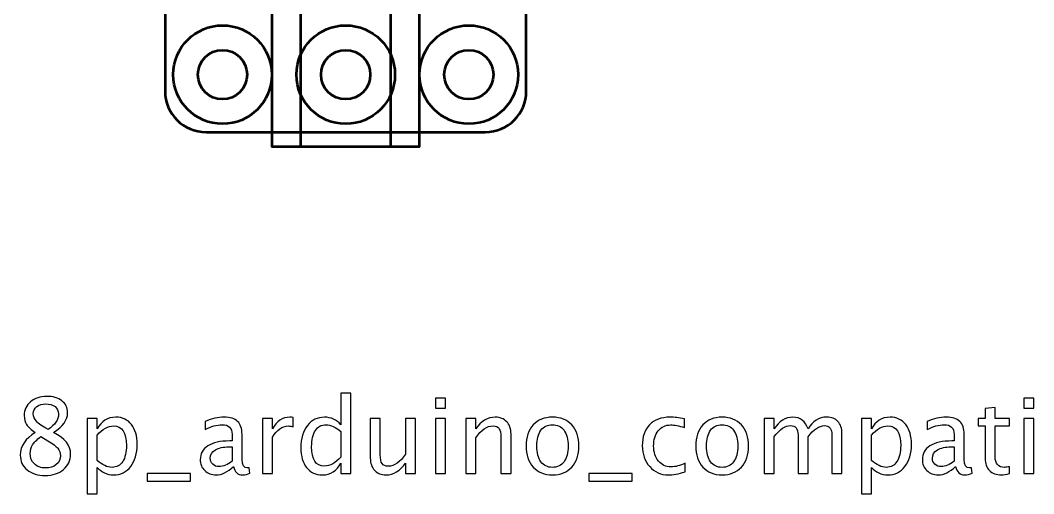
# Model space of a CAD drawing. Header units: centimetres. Extents: x -55 to 43, y -73 to 74.
# Drawn here: x -3.96 to 8.38, y 2.39 to 8.16 of the extents above; entities that cross this region are included whole.
import ezdxf

# ---------------------------------------------------------------- set-up
doc = ezdxf.new("R2010")
doc.units = ezdxf.units.CM
doc.header["$MEASUREMENT"] = 0
doc.layers.add('Layer 1', color=7, linetype='Continuous')

msp = doc.modelspace()

# ---------------------------------------------------------------- linework, layer by layer
at = {"layer": 'Layer 1', "color": 4, "lineweight": 53}
for centre in [(-1.49999, 7.49999), (0.00001, 7.49999), (1.50001, 7.49999)]:
    msp.add_ellipse(centre, major_axis=(0, 0.60001), ratio=1, dxfattribs=at)
at = {"layer": 'Layer 1', "lineweight": 53}
for centre in [(-1.49999, 7.49999), (0.00001, 7.49999), (1.50001, 7.49999)]:
    msp.add_ellipse(centre, major_axis=(0, 0.30001), ratio=1, dxfattribs=at)
msp.add_open_spline([(-2.2, 7.3), (-2.2, 7.3), (-2.2, 13.7), (-2.2, 13.7), (-2.2, 13.7), (-2.2, 13.97614), (-1.97614, 14.2), (-1.7, 14.2), (-1.7, 14.2), (-1.7, 14.2), (1.7, 14.2), (1.7, 14.2), (1.7, 14.2), (1.97614, 14.2), (2.2, 13.97614), (2.2, 13.7), (2.2, 13.7), (2.2, 13.7), (2.2, 7.3), (2.2, 7.3), (2.2, 7.3), (2.2, 7.02386), (1.97614, 6.8), (1.7, 6.8), (1.7, 6.8), (1.7, 6.8), (-1.7, 6.8), (-1.7, 6.8), (-1.7, 6.8), (-1.97614, 6.8), (-2.2, 7.02386), (-2.2, 7.3)], degree=3, knots=[0, 0, 0, 0, 0.11111111, 0.11111111, 0.11111111, 0.11111111, 0.22222222, 0.22222222, 0.22222222, 0.22222222, 0.33333333, 0.33333333, 0.33333333, 0.33333333, 0.44444444, 0.44444444, 0.44444444, 0.44444444, 0.55555556, 0.55555556, 0.55555556, 0.55555556, 0.66666667, 0.66666667, 0.66666667, 0.66666667, 0.77777778, 0.77777778, 0.77777778, 0.77777778, 1, 1, 1, 1], dxfattribs=at)
at = {"layer": 'Layer 1', "color": 4, "lineweight": 53}
for points in [[(-0.55, 9.125), (-0.55, 9.125), (0.55, 9.125), (0.55, 9.125), (0.55, 9.125), (0.55, 9.125), (0.55, 6.625), (0.55, 6.625), (0.55, 6.625), (0.55, 6.625), (-0.55, 6.625), (-0.55, 6.625), (-0.55, 6.625), (-0.55, 6.625), (-0.55, 9.125), (-0.55, 9.125)], [(-0.9, 8.325), (-0.9, 8.325), (0.9, 8.325), (0.9, 8.325), (0.9, 8.325), (0.9, 8.325), (0.9, 6.625), (0.9, 6.625), (0.9, 6.625), (0.9, 6.625), (-0.9, 6.625), (-0.9, 6.625), (-0.9, 6.625), (-0.9, 6.625), (-0.9, 8.325), (-0.9, 8.325)]]:
    msp.add_open_spline(points, degree=3, knots=[0, 0, 0, 0, 0.2, 0.2, 0.2, 0.2, 0.4, 0.4, 0.4, 0.4, 0.6, 0.6, 0.6, 0.6, 1, 1, 1, 1], dxfattribs=at)
at = {"layer": 'Layer 1'}
for points, knots in [([(-3.78026, 3.13972), (-3.83064, 3.17485), (-3.86577, 3.20745), (-3.88546, 3.23772), (-3.88546, 3.23772), (-3.90514, 3.26777), (-3.91488, 3.30418), (-3.91488, 3.34673), (-3.91488, 3.34673), (-3.91488, 3.41615), (-3.88948, 3.47267), (-3.83889, 3.51606), (-3.83889, 3.51606), (-3.78809, 3.55945), (-3.72184, 3.58104), (-3.64014, 3.58104), (-3.64014, 3.58104), (-3.56478, 3.58104), (-3.50361, 3.56263), (-3.45683, 3.5258), (-3.45683, 3.5258), (-3.41005, 3.48918), (-3.38656, 3.44134), (-3.38656, 3.38271), (-3.38656, 3.38271), (-3.38656, 3.29381), (-3.4435, 3.21274), (-3.55716, 3.13972), (-3.55716, 3.13972), (-3.41894, 3.07198), (-3.34973, 2.98456), (-3.34973, 2.87746), (-3.34973, 2.87746), (-3.34973, 2.80105), (-3.37873, 2.73861), (-3.43651, 2.68992), (-3.43651, 2.68992), (-3.4943, 2.64145), (-3.56859, 2.61711), (-3.65961, 2.61711), (-3.65961, 2.61711), (-3.75041, 2.61711), (-3.82365, 2.63997), (-3.87953, 2.68569), (-3.87953, 2.68569), (-3.9352, 2.7312), (-3.96314, 2.79131), (-3.96314, 2.86561), (-3.96314, 2.86561), (-3.96314, 2.97567), (-3.90218, 3.0669), (-3.78026, 3.13972)], [0, 0, 0, 0, 0.07142857, 0.07142857, 0.07142857, 0.07142857, 0.14285714, 0.14285714, 0.14285714, 0.14285714, 0.21428571, 0.21428571, 0.21428571, 0.21428571, 0.28571429, 0.28571429, 0.28571429, 0.28571429, 0.35714286, 0.35714286, 0.35714286, 0.35714286, 0.42857143, 0.42857143, 0.42857143, 0.42857143, 0.5, 0.5, 0.5, 0.5, 0.57142857, 0.57142857, 0.57142857, 0.57142857, 0.64285714, 0.64285714, 0.64285714, 0.64285714, 0.71428571, 0.71428571, 0.71428571, 0.71428571, 0.78571429, 0.78571429, 0.78571429, 0.78571429, 0.85714286, 0.85714286, 0.85714286, 0.85714286, 1, 1, 1, 1]), ([(-0.05917, 2.63997), (-0.05917, 2.63997), (-0.05917, 2.76634), (-0.05917, 2.76634), (-0.05917, 2.76634), (-0.10891, 2.67193), (-0.18384, 2.62473), (-0.28396, 2.62473), (-0.28396, 2.62473), (-0.36524, 2.62473), (-0.42916, 2.65415), (-0.47573, 2.71321), (-0.47573, 2.71321), (-0.5223, 2.77226), (-0.54558, 2.85291), (-0.54558, 2.95514), (-0.54558, 2.95514), (-0.54558, 3.0669), (-0.51912, 3.15686), (-0.46642, 3.22502), (-0.46642, 3.22502), (-0.4135, 3.29296), (-0.34407, 3.32704), (-0.25792, 3.32704), (-0.25792, 3.32704), (-0.17813, 3.32704), (-0.11166, 3.29656), (-0.05917, 3.23539), (-0.05917, 3.23539), (-0.05917, 3.23539), (-0.05917, 3.61914), (-0.05917, 3.61914), (-0.05917, 3.61914), (-0.05917, 3.61914), (0.06275, 3.61914), (0.06275, 3.61914), (0.06275, 3.61914), (0.06275, 3.61914), (0.06275, 2.63997), (0.06275, 2.63997), (0.06275, 2.63997), (0.06275, 2.63997), (-0.05917, 2.63997), (-0.05917, 2.63997)], [0, 0, 0, 0, 0.08333333, 0.08333333, 0.08333333, 0.08333333, 0.16666667, 0.16666667, 0.16666667, 0.16666667, 0.25, 0.25, 0.25, 0.25, 0.33333333, 0.33333333, 0.33333333, 0.33333333, 0.41666667, 0.41666667, 0.41666667, 0.41666667, 0.5, 0.5, 0.5, 0.5, 0.58333333, 0.58333333, 0.58333333, 0.58333333, 0.66666667, 0.66666667, 0.66666667, 0.66666667, 0.75, 0.75, 0.75, 0.75, 0.83333333, 0.83333333, 0.83333333, 0.83333333, 1, 1, 1, 1]), ([(-3.62532, 3.17803), (-3.53981, 3.23454), (-3.49705, 3.2972), (-3.49705, 3.36641), (-3.49705, 3.36641), (-3.49705, 3.40345), (-3.51144, 3.43309), (-3.54002, 3.45573), (-3.54002, 3.45573), (-3.5688, 3.47838), (-3.60627, 3.4896), (-3.65262, 3.4896), (-3.65262, 3.4896), (-3.6975, 3.4896), (-3.73412, 3.47859), (-3.76227, 3.45637), (-3.76227, 3.45637), (-3.79042, 3.43414), (-3.80439, 3.40557), (-3.80439, 3.37022), (-3.80439, 3.37022), (-3.80439, 3.33593), (-3.79169, 3.30503), (-3.76629, 3.27751), (-3.76629, 3.27751), (-3.74089, 3.25021), (-3.6939, 3.21697), (-3.62532, 3.17803)], [0, 0, 0, 0, 0.125, 0.125, 0.125, 0.125, 0.25, 0.25, 0.25, 0.25, 0.375, 0.375, 0.375, 0.375, 0.5, 0.5, 0.5, 0.5, 0.625, 0.625, 0.625, 0.625, 0.75, 0.75, 0.75, 0.75, 1, 1, 1, 1]), ([(1.09526, 3.43626), (1.09526, 3.43626), (1.09526, 3.55818), (1.09526, 3.55818), (1.09526, 3.55818), (1.09526, 3.55818), (1.21718, 3.55818), (1.21718, 3.55818), (1.21718, 3.55818), (1.21718, 3.55818), (1.21718, 3.43626), (1.21718, 3.43626), (1.21718, 3.43626), (1.21718, 3.43626), (1.09526, 3.43626), (1.09526, 3.43626)], [0, 0, 0, 0, 0.2, 0.2, 0.2, 0.2, 0.4, 0.4, 0.4, 0.4, 0.6, 0.6, 0.6, 0.6, 1, 1, 1, 1]), ([(8.25763, 3.43626), (8.25763, 3.43626), (8.25763, 3.55818), (8.25763, 3.55818), (8.25763, 3.55818), (8.25763, 3.55818), (8.37955, 3.55818), (8.37955, 3.55818), (8.37955, 3.55818), (8.37955, 3.55818), (8.37955, 3.43626), (8.37955, 3.43626), (8.37955, 3.43626), (8.37955, 3.43626), (8.25763, 3.43626), (8.25763, 3.43626)], [0, 0, 0, 0, 0.2, 0.2, 0.2, 0.2, 0.4, 0.4, 0.4, 0.4, 0.6, 0.6, 0.6, 0.6, 1, 1, 1, 1]), ([(8.08364, 2.64018), (8.04596, 2.62981), (8.01316, 2.62473), (7.98543, 2.62473), (7.98543, 2.62473), (7.9232, 2.62473), (7.87473, 2.64251), (7.84001, 2.67807), (7.84001, 2.67807), (7.80509, 2.71363), (7.78773, 2.76295), (7.78773, 2.82624), (7.78773, 2.82624), (7.78773, 2.82624), (7.78773, 3.22163), (7.78773, 3.22163), (7.78773, 3.22163), (7.78773, 3.22163), (7.70349, 3.22163), (7.70349, 3.22163), (7.70349, 3.22163), (7.70349, 3.22163), (7.70349, 3.31307), (7.70349, 3.31307), (7.70349, 3.31307), (7.70349, 3.31307), (7.78773, 3.31307), (7.78773, 3.31307), (7.78773, 3.31307), (7.78773, 3.31307), (7.78773, 3.43478), (7.78773, 3.43478), (7.78773, 3.43478), (7.78773, 3.43478), (7.90965, 3.44642), (7.90965, 3.44642), (7.90965, 3.44642), (7.90965, 3.44642), (7.90965, 3.31307), (7.90965, 3.31307), (7.90965, 3.31307), (7.90965, 3.31307), (8.08618, 3.31307), (8.08618, 3.31307), (8.08618, 3.31307), (8.08618, 3.31307), (8.08618, 3.22163), (8.08618, 3.22163), (8.08618, 3.22163), (8.08618, 3.22163), (7.90965, 3.22163), (7.90965, 3.22163), (7.90965, 3.22163), (7.90965, 3.22163), (7.90965, 2.84825), (7.90965, 2.84825), (7.90965, 2.84825), (7.90965, 2.7602), (7.94796, 2.71617), (8.02437, 2.71617), (8.02437, 2.71617), (8.04067, 2.71617), (8.06036, 2.71892), (8.08364, 2.72421), (8.08364, 2.72421), (8.08364, 2.72421), (8.08364, 2.64018), (8.08364, 2.64018)], [0, 0, 0, 0, 0.05555556, 0.05555556, 0.05555556, 0.05555556, 0.11111111, 0.11111111, 0.11111111, 0.11111111, 0.16666667, 0.16666667, 0.16666667, 0.16666667, 0.22222222, 0.22222222, 0.22222222, 0.22222222, 0.27777778, 0.27777778, 0.27777778, 0.27777778, 0.33333333, 0.33333333, 0.33333333, 0.33333333, 0.38888889, 0.38888889, 0.38888889, 0.38888889, 0.44444444, 0.44444444, 0.44444444, 0.44444444, 0.5, 0.5, 0.5, 0.5, 0.55555556, 0.55555556, 0.55555556, 0.55555556, 0.61111111, 0.61111111, 0.61111111, 0.61111111, 0.66666667, 0.66666667, 0.66666667, 0.66666667, 0.72222222, 0.72222222, 0.72222222, 0.72222222, 0.77777778, 0.77777778, 0.77777778, 0.77777778, 0.83333333, 0.83333333, 0.83333333, 0.83333333, 0.88888889, 0.88888889, 0.88888889, 0.88888889, 1, 1, 1, 1]), ([(-3.14738, 2.39486), (-3.14738, 2.39486), (-3.14738, 3.31307), (-3.14738, 3.31307), (-3.14738, 3.31307), (-3.14738, 3.31307), (-3.02546, 3.31307), (-3.02546, 3.31307), (-3.02546, 3.31307), (-3.02546, 3.31307), (-3.02546, 3.18586), (-3.02546, 3.18586), (-3.02546, 3.18586), (-2.97551, 3.28005), (-2.90036, 3.32704), (-2.80025, 3.32704), (-2.80025, 3.32704), (-2.71918, 3.32704), (-2.65547, 3.29762), (-2.6089, 3.23856), (-2.6089, 3.23856), (-2.56233, 3.17951), (-2.53905, 3.09886), (-2.53905, 2.99663), (-2.53905, 2.99663), (-2.53905, 2.88529), (-2.56551, 2.79533), (-2.61821, 2.72718), (-2.61821, 2.72718), (-2.67092, 2.65881), (-2.74034, 2.62473), (-2.82628, 2.62473), (-2.82628, 2.62473), (-2.90608, 2.62473), (-2.97254, 2.65521), (-3.02546, 2.71638), (-3.02546, 2.71638), (-3.02546, 2.71638), (-3.02546, 2.39486), (-3.02546, 2.39486), (-3.02546, 2.39486), (-3.02546, 2.39486), (-3.14738, 2.39486), (-3.14738, 2.39486)], [0, 0, 0, 0, 0.08333333, 0.08333333, 0.08333333, 0.08333333, 0.16666667, 0.16666667, 0.16666667, 0.16666667, 0.25, 0.25, 0.25, 0.25, 0.33333333, 0.33333333, 0.33333333, 0.33333333, 0.41666667, 0.41666667, 0.41666667, 0.41666667, 0.5, 0.5, 0.5, 0.5, 0.58333333, 0.58333333, 0.58333333, 0.58333333, 0.66666667, 0.66666667, 0.66666667, 0.66666667, 0.75, 0.75, 0.75, 0.75, 0.83333333, 0.83333333, 0.83333333, 0.83333333, 1, 1, 1, 1]), ([(-3.02546, 2.80041), (-2.96259, 2.74432), (-2.90269, 2.71617), (-2.84575, 2.71617), (-2.84575, 2.71617), (-2.78966, 2.71617), (-2.74627, 2.73967), (-2.71579, 2.78644), (-2.71579, 2.78644), (-2.6851, 2.83322), (-2.66986, 2.89905), (-2.66986, 2.98414), (-2.66986, 2.98414), (-2.66986, 3.14162), (-2.72193, 3.22036), (-2.82607, 3.22036), (-2.82607, 3.22036), (-2.89423, 3.22036), (-2.96069, 3.18353), (-3.02546, 3.10966), (-3.02546, 3.10966), (-3.02546, 3.10966), (-3.02546, 2.80041), (-3.02546, 2.80041)], [0, 0, 0, 0, 0.14285714, 0.14285714, 0.14285714, 0.14285714, 0.28571429, 0.28571429, 0.28571429, 0.28571429, 0.42857143, 0.42857143, 0.42857143, 0.42857143, 0.57142857, 0.57142857, 0.57142857, 0.57142857, 0.71428571, 0.71428571, 0.71428571, 0.71428571, 1, 1, 1, 1]), ([(-1.36621, 2.7257), (-1.43944, 2.65839), (-1.50993, 2.62473), (-1.57766, 2.62473), (-1.57766, 2.62473), (-1.63333, 2.62473), (-1.67969, 2.64209), (-1.7163, 2.67701), (-1.7163, 2.67701), (-1.75313, 2.71194), (-1.77155, 2.75596), (-1.77155, 2.80909), (-1.77155, 2.80909), (-1.77155, 2.88254), (-1.74065, 2.93906), (-1.67884, 2.97843), (-1.67884, 2.97843), (-1.61703, 3.0178), (-1.52834, 3.03748), (-1.41277, 3.03748), (-1.41277, 3.03748), (-1.41277, 3.03748), (-1.3842, 3.03748), (-1.3842, 3.03748), (-1.3842, 3.03748), (-1.3842, 3.03748), (-1.3842, 3.11855), (-1.3842, 3.11855), (-1.3842, 3.11855), (-1.3842, 3.19665), (-1.42484, 3.2356), (-1.50633, 3.2356), (-1.50633, 3.2356), (-1.56941, 3.2356), (-1.63841, 3.2157), (-1.71313, 3.17591), (-1.71313, 3.17591), (-1.71313, 3.17591), (-1.71313, 3.27624), (-1.71313, 3.27624), (-1.71313, 3.27624), (-1.631, 3.31011), (-1.55353, 3.32704), (-1.48093, 3.32704), (-1.48093, 3.32704), (-1.40621, 3.32704), (-1.35097, 3.31011), (-1.31562, 3.27603), (-1.31562, 3.27603), (-1.28006, 3.24195), (-1.26228, 3.18946), (-1.26228, 3.11855), (-1.26228, 3.11855), (-1.26228, 3.11855), (-1.26228, 2.81438), (-1.26228, 2.81438), (-1.26228, 2.81438), (-1.26228, 2.74475), (-1.2409, 2.70982), (-1.19793, 2.70982), (-1.19793, 2.70982), (-1.19264, 2.70982), (-1.18481, 2.71067), (-1.17444, 2.71236), (-1.17444, 2.71236), (-1.17444, 2.71236), (-1.16576, 2.64463), (-1.16576, 2.64463), (-1.16576, 2.64463), (-1.19349, 2.63129), (-1.22397, 2.62473), (-1.25741, 2.62473), (-1.25741, 2.62473), (-1.31435, 2.62473), (-1.35054, 2.65839), (-1.36621, 2.7257)], [0, 0, 0, 0, 0.05, 0.05, 0.05, 0.05, 0.1, 0.1, 0.1, 0.1, 0.15, 0.15, 0.15, 0.15, 0.2, 0.2, 0.2, 0.2, 0.25, 0.25, 0.25, 0.25, 0.3, 0.3, 0.3, 0.3, 0.35, 0.35, 0.35, 0.35, 0.4, 0.4, 0.4, 0.4, 0.45, 0.45, 0.45, 0.45, 0.5, 0.5, 0.5, 0.5, 0.55, 0.55, 0.55, 0.55, 0.6, 0.6, 0.6, 0.6, 0.65, 0.65, 0.65, 0.65, 0.7, 0.7, 0.7, 0.7, 0.75, 0.75, 0.75, 0.75, 0.8, 0.8, 0.8, 0.8, 0.85, 0.85, 0.85, 0.85, 0.9, 0.9, 0.9, 0.9, 1, 1, 1, 1]), ([(-1.01188, 2.63997), (-1.01188, 2.63997), (-1.01188, 3.31307), (-1.01188, 3.31307), (-1.01188, 3.31307), (-1.01188, 3.31307), (-0.88996, 3.31307), (-0.88996, 3.31307), (-0.88996, 3.31307), (-0.88996, 3.31307), (-0.88996, 3.18586), (-0.88996, 3.18586), (-0.88996, 3.18586), (-0.84149, 3.28005), (-0.77121, 3.32704), (-0.67893, 3.32704), (-0.67893, 3.32704), (-0.66644, 3.32704), (-0.65332, 3.32598), (-0.63977, 3.32387), (-0.63977, 3.32387), (-0.63977, 3.32387), (-0.63977, 3.20978), (-0.63977, 3.20978), (-0.63977, 3.20978), (-0.66094, 3.21676), (-0.67956, 3.22036), (-0.69565, 3.22036), (-0.69565, 3.22036), (-0.77312, 3.22036), (-0.83789, 3.17464), (-0.88996, 3.08299), (-0.88996, 3.08299), (-0.88996, 3.08299), (-0.88996, 2.63997), (-0.88996, 2.63997), (-0.88996, 2.63997), (-0.88996, 2.63997), (-1.01188, 2.63997), (-1.01188, 2.63997)], [0, 0, 0, 0, 0.09090909, 0.09090909, 0.09090909, 0.09090909, 0.18181818, 0.18181818, 0.18181818, 0.18181818, 0.27272727, 0.27272727, 0.27272727, 0.27272727, 0.36363636, 0.36363636, 0.36363636, 0.36363636, 0.45454545, 0.45454545, 0.45454545, 0.45454545, 0.54545455, 0.54545455, 0.54545455, 0.54545455, 0.63636364, 0.63636364, 0.63636364, 0.63636364, 0.72727273, 0.72727273, 0.72727273, 0.72727273, 0.81818182, 0.81818182, 0.81818182, 0.81818182, 1, 1, 1, 1]), ([(-0.05917, 3.15199), (-0.12246, 3.20766), (-0.18236, 3.2356), (-0.23909, 3.2356), (-0.23909, 3.2356), (-0.29497, 3.2356), (-0.33815, 3.21232), (-0.36884, 3.16554), (-0.36884, 3.16554), (-0.39953, 3.11897), (-0.41477, 3.05293), (-0.41477, 2.96742), (-0.41477, 2.96742), (-0.41477, 2.81015), (-0.3627, 2.73141), (-0.25835, 2.73141), (-0.25835, 2.73141), (-0.19061, 2.73141), (-0.12415, 2.76845), (-0.05917, 2.84232), (-0.05917, 2.84232), (-0.05917, 2.84232), (-0.05917, 3.15199), (-0.05917, 3.15199)], [0, 0, 0, 0, 0.14285714, 0.14285714, 0.14285714, 0.14285714, 0.28571429, 0.28571429, 0.28571429, 0.28571429, 0.42857143, 0.42857143, 0.42857143, 0.42857143, 0.57142857, 0.57142857, 0.57142857, 0.57142857, 0.71428571, 0.71428571, 0.71428571, 0.71428571, 1, 1, 1, 1]), ([(0.72865, 2.63997), (0.72865, 2.63997), (0.72865, 2.76655), (0.72865, 2.76655), (0.72865, 2.76655), (0.66367, 2.67193), (0.58472, 2.62473), (0.49201, 2.62473), (0.49201, 2.62473), (0.43316, 2.62473), (0.38639, 2.64315), (0.35167, 2.68019), (0.35167, 2.68019), (0.31675, 2.71723), (0.29939, 2.76697), (0.29939, 2.82984), (0.29939, 2.82984), (0.29939, 2.82984), (0.29939, 3.31307), (0.29939, 3.31307), (0.29939, 3.31307), (0.29939, 3.31307), (0.42131, 3.31307), (0.42131, 3.31307), (0.42131, 3.31307), (0.42131, 3.31307), (0.42131, 2.86963), (0.42131, 2.86963), (0.42131, 2.86963), (0.42131, 2.81904), (0.42872, 2.78327), (0.44332, 2.7621), (0.44332, 2.7621), (0.45814, 2.74072), (0.48269, 2.73014), (0.5172, 2.73014), (0.5172, 2.73014), (0.5917, 2.73014), (0.6624, 2.77904), (0.72865, 2.87704), (0.72865, 2.87704), (0.72865, 2.87704), (0.72865, 3.31307), (0.72865, 3.31307), (0.72865, 3.31307), (0.72865, 3.31307), (0.85057, 3.31307), (0.85057, 3.31307), (0.85057, 3.31307), (0.85057, 3.31307), (0.85057, 2.63997), (0.85057, 2.63997), (0.85057, 2.63997), (0.85057, 2.63997), (0.72865, 2.63997), (0.72865, 2.63997)], [0, 0, 0, 0, 0.06666667, 0.06666667, 0.06666667, 0.06666667, 0.13333333, 0.13333333, 0.13333333, 0.13333333, 0.2, 0.2, 0.2, 0.2, 0.26666667, 0.26666667, 0.26666667, 0.26666667, 0.33333333, 0.33333333, 0.33333333, 0.33333333, 0.4, 0.4, 0.4, 0.4, 0.46666667, 0.46666667, 0.46666667, 0.46666667, 0.53333333, 0.53333333, 0.53333333, 0.53333333, 0.6, 0.6, 0.6, 0.6, 0.66666667, 0.66666667, 0.66666667, 0.66666667, 0.73333333, 0.73333333, 0.73333333, 0.73333333, 0.8, 0.8, 0.8, 0.8, 0.86666667, 0.86666667, 0.86666667, 0.86666667, 1, 1, 1, 1]), ([(1.09526, 2.63997), (1.09526, 2.63997), (1.09526, 3.31307), (1.09526, 3.31307), (1.09526, 3.31307), (1.09526, 3.31307), (1.21718, 3.31307), (1.21718, 3.31307), (1.21718, 3.31307), (1.21718, 3.31307), (1.21718, 2.63997), (1.21718, 2.63997), (1.21718, 2.63997), (1.21718, 2.63997), (1.09526, 2.63997), (1.09526, 2.63997)], [0, 0, 0, 0, 0.2, 0.2, 0.2, 0.2, 0.4, 0.4, 0.4, 0.4, 0.6, 0.6, 0.6, 0.6, 1, 1, 1, 1]), ([(1.46229, 2.63997), (1.46229, 2.63997), (1.46229, 3.31307), (1.46229, 3.31307), (1.46229, 3.31307), (1.46229, 3.31307), (1.58421, 3.31307), (1.58421, 3.31307), (1.58421, 3.31307), (1.58421, 3.31307), (1.58421, 3.18586), (1.58421, 3.18586), (1.58421, 3.18586), (1.64877, 3.28005), (1.72793, 3.32704), (1.82149, 3.32704), (1.82149, 3.32704), (1.88033, 3.32704), (1.92711, 3.30863), (1.96161, 3.27158), (1.96161, 3.27158), (1.99611, 3.23475), (2.01347, 3.18501), (2.01347, 3.12278), (2.01347, 3.12278), (2.01347, 3.12278), (2.01347, 2.63997), (2.01347, 2.63997), (2.01347, 2.63997), (2.01347, 2.63997), (1.89155, 2.63997), (1.89155, 2.63997), (1.89155, 2.63997), (1.89155, 2.63997), (1.89155, 3.08299), (1.89155, 3.08299), (1.89155, 3.08299), (1.89155, 3.13294), (1.88414, 3.1685), (1.86954, 3.18967), (1.86954, 3.18967), (1.85472, 3.21105), (1.83038, 3.22163), (1.7963, 3.22163), (1.7963, 3.22163), (1.72137, 3.22163), (1.65067, 3.17274), (1.58421, 3.07495), (1.58421, 3.07495), (1.58421, 3.07495), (1.58421, 2.63997), (1.58421, 2.63997), (1.58421, 2.63997), (1.58421, 2.63997), (1.46229, 2.63997), (1.46229, 2.63997)], [0, 0, 0, 0, 0.06666667, 0.06666667, 0.06666667, 0.06666667, 0.13333333, 0.13333333, 0.13333333, 0.13333333, 0.2, 0.2, 0.2, 0.2, 0.26666667, 0.26666667, 0.26666667, 0.26666667, 0.33333333, 0.33333333, 0.33333333, 0.33333333, 0.4, 0.4, 0.4, 0.4, 0.46666667, 0.46666667, 0.46666667, 0.46666667, 0.53333333, 0.53333333, 0.53333333, 0.53333333, 0.6, 0.6, 0.6, 0.6, 0.66666667, 0.66666667, 0.66666667, 0.66666667, 0.73333333, 0.73333333, 0.73333333, 0.73333333, 0.8, 0.8, 0.8, 0.8, 0.86666667, 0.86666667, 0.86666667, 0.86666667, 1, 1, 1, 1]), ([(2.51851, 2.62473), (2.41966, 2.62473), (2.34135, 2.65627), (2.28377, 2.71935), (2.28377, 2.71935), (2.22599, 2.78242), (2.1972, 2.86815), (2.1972, 2.97631), (2.1972, 2.97631), (2.1972, 3.08426), (2.22599, 3.16977), (2.28377, 3.23264), (2.28377, 3.23264), (2.34135, 3.2955), (2.41966, 3.32704), (2.51851, 3.32704), (2.51851, 3.32704), (2.61736, 3.32704), (2.69568, 3.2955), (2.75325, 3.23264), (2.75325, 3.23264), (2.81103, 3.16977), (2.83982, 3.08426), (2.83982, 2.97631), (2.83982, 2.97631), (2.83982, 2.86815), (2.81103, 2.78242), (2.75325, 2.71935), (2.75325, 2.71935), (2.69568, 2.65627), (2.61736, 2.62473), (2.51851, 2.62473)], [0, 0, 0, 0, 0.11111111, 0.11111111, 0.11111111, 0.11111111, 0.22222222, 0.22222222, 0.22222222, 0.22222222, 0.33333333, 0.33333333, 0.33333333, 0.33333333, 0.44444444, 0.44444444, 0.44444444, 0.44444444, 0.55555556, 0.55555556, 0.55555556, 0.55555556, 0.66666667, 0.66666667, 0.66666667, 0.66666667, 0.77777778, 0.77777778, 0.77777778, 0.77777778, 1, 1, 1, 1]), ([(2.5183, 2.71617), (2.57862, 2.71617), (2.62561, 2.73882), (2.65906, 2.78433), (2.65906, 2.78433), (2.69229, 2.82962), (2.70901, 2.89376), (2.70901, 2.97631), (2.70901, 2.97631), (2.70901, 3.05865), (2.69229, 3.12257), (2.65906, 3.16787), (2.65906, 3.16787), (2.62561, 3.21295), (2.57862, 3.2356), (2.5183, 3.2356), (2.5183, 3.2356), (2.45776, 3.2356), (2.41077, 3.21295), (2.37775, 3.16787), (2.37775, 3.16787), (2.34452, 3.12257), (2.32801, 3.05865), (2.32801, 2.97631), (2.32801, 2.97631), (2.32801, 2.89376), (2.34452, 2.82962), (2.37775, 2.78433), (2.37775, 2.78433), (2.41077, 2.73882), (2.45776, 2.71617), (2.5183, 2.71617)], [0, 0, 0, 0, 0.11111111, 0.11111111, 0.11111111, 0.11111111, 0.22222222, 0.22222222, 0.22222222, 0.22222222, 0.33333333, 0.33333333, 0.33333333, 0.33333333, 0.44444444, 0.44444444, 0.44444444, 0.44444444, 0.55555556, 0.55555556, 0.55555556, 0.55555556, 0.66666667, 0.66666667, 0.66666667, 0.66666667, 0.77777778, 0.77777778, 0.77777778, 0.77777778, 1, 1, 1, 1]), ([(4.1331, 2.66029), (4.05415, 2.63658), (3.98599, 2.62473), (3.92863, 2.62473), (3.92863, 2.62473), (3.83761, 2.62473), (3.76226, 2.65839), (3.70236, 2.72548), (3.70236, 2.72548), (3.64246, 2.79279), (3.6124, 2.87767), (3.6124, 2.97991), (3.6124, 2.97991), (3.6124, 3.08913), (3.64203, 3.17443), (3.7013, 3.23539), (3.7013, 3.23539), (3.76057, 3.29656), (3.84333, 3.32704), (3.94959, 3.32704), (3.94959, 3.32704), (4.00187, 3.32704), (4.06071, 3.31984), (4.12548, 3.30545), (4.12548, 3.30545), (4.12548, 3.30545), (4.12548, 3.20258), (4.12548, 3.20258), (4.12548, 3.20258), (4.05669, 3.2229), (4.0006, 3.23306), (3.95742, 3.23306), (3.95742, 3.23306), (3.89476, 3.23306), (3.8446, 3.20957), (3.80713, 3.16279), (3.80713, 3.16279), (3.76967, 3.11601), (3.75083, 3.05357), (3.75083, 2.97567), (3.75083, 2.97567), (3.75083, 2.90011), (3.7703, 2.83915), (3.80904, 2.79237), (3.80904, 2.79237), (3.84777, 2.7458), (3.89836, 2.72252), (3.96123, 2.72252), (3.96123, 2.72252), (4.0169, 2.72252), (4.07405, 2.73691), (4.1331, 2.7657), (4.1331, 2.7657), (4.1331, 2.7657), (4.1331, 2.66029), (4.1331, 2.66029)], [0, 0, 0, 0, 0.06666667, 0.06666667, 0.06666667, 0.06666667, 0.13333333, 0.13333333, 0.13333333, 0.13333333, 0.2, 0.2, 0.2, 0.2, 0.26666667, 0.26666667, 0.26666667, 0.26666667, 0.33333333, 0.33333333, 0.33333333, 0.33333333, 0.4, 0.4, 0.4, 0.4, 0.46666667, 0.46666667, 0.46666667, 0.46666667, 0.53333333, 0.53333333, 0.53333333, 0.53333333, 0.6, 0.6, 0.6, 0.6, 0.66666667, 0.66666667, 0.66666667, 0.66666667, 0.73333333, 0.73333333, 0.73333333, 0.73333333, 0.8, 0.8, 0.8, 0.8, 0.86666667, 0.86666667, 0.86666667, 0.86666667, 1, 1, 1, 1]), ([(4.58416, 2.62473), (4.48531, 2.62473), (4.407, 2.65627), (4.34942, 2.71935), (4.34942, 2.71935), (4.29164, 2.78242), (4.26285, 2.86815), (4.26285, 2.97631), (4.26285, 2.97631), (4.26285, 3.08426), (4.29164, 3.16977), (4.34942, 3.23264), (4.34942, 3.23264), (4.407, 3.2955), (4.48531, 3.32704), (4.58416, 3.32704), (4.58416, 3.32704), (4.68301, 3.32704), (4.76133, 3.2955), (4.8189, 3.23264), (4.8189, 3.23264), (4.87668, 3.16977), (4.90547, 3.08426), (4.90547, 2.97631), (4.90547, 2.97631), (4.90547, 2.86815), (4.87668, 2.78242), (4.8189, 2.71935), (4.8189, 2.71935), (4.76133, 2.65627), (4.68301, 2.62473), (4.58416, 2.62473)], [0, 0, 0, 0, 0.11111111, 0.11111111, 0.11111111, 0.11111111, 0.22222222, 0.22222222, 0.22222222, 0.22222222, 0.33333333, 0.33333333, 0.33333333, 0.33333333, 0.44444444, 0.44444444, 0.44444444, 0.44444444, 0.55555556, 0.55555556, 0.55555556, 0.55555556, 0.66666667, 0.66666667, 0.66666667, 0.66666667, 0.77777778, 0.77777778, 0.77777778, 0.77777778, 1, 1, 1, 1]), ([(4.58395, 2.71617), (4.64427, 2.71617), (4.69126, 2.73882), (4.72471, 2.78433), (4.72471, 2.78433), (4.75794, 2.82962), (4.77466, 2.89376), (4.77466, 2.97631), (4.77466, 2.97631), (4.77466, 3.05865), (4.75794, 3.12257), (4.72471, 3.16787), (4.72471, 3.16787), (4.69126, 3.21295), (4.64427, 3.2356), (4.58395, 3.2356), (4.58395, 3.2356), (4.52341, 3.2356), (4.47642, 3.21295), (4.4434, 3.16787), (4.4434, 3.16787), (4.41017, 3.12257), (4.39366, 3.05865), (4.39366, 2.97631), (4.39366, 2.97631), (4.39366, 2.89376), (4.41017, 2.82962), (4.4434, 2.78433), (4.4434, 2.78433), (4.47642, 2.73882), (4.52341, 2.71617), (4.58395, 2.71617)], [0, 0, 0, 0, 0.11111111, 0.11111111, 0.11111111, 0.11111111, 0.22222222, 0.22222222, 0.22222222, 0.22222222, 0.33333333, 0.33333333, 0.33333333, 0.33333333, 0.44444444, 0.44444444, 0.44444444, 0.44444444, 0.55555556, 0.55555556, 0.55555556, 0.55555556, 0.66666667, 0.66666667, 0.66666667, 0.66666667, 0.77777778, 0.77777778, 0.77777778, 0.77777778, 1, 1, 1, 1]), ([(5.09639, 2.63997), (5.09639, 2.63997), (5.09639, 3.31307), (5.09639, 3.31307), (5.09639, 3.31307), (5.09639, 3.31307), (5.21831, 3.31307), (5.21831, 3.31307), (5.21831, 3.31307), (5.21831, 3.31307), (5.21831, 3.18586), (5.21831, 3.18586), (5.21831, 3.18586), (5.27779, 3.28005), (5.35399, 3.32704), (5.44733, 3.32704), (5.44733, 3.32704), (5.53729, 3.32704), (5.59846, 3.28005), (5.63106, 3.18586), (5.63106, 3.18586), (5.68885, 3.2809), (5.7642, 3.32831), (5.8567, 3.32831), (5.8567, 3.32831), (5.91575, 3.32831), (5.96168, 3.31095), (5.99449, 3.27603), (5.99449, 3.27603), (6.0273, 3.2411), (6.04381, 3.19221), (6.04381, 3.12934), (6.04381, 3.12934), (6.04381, 3.12934), (6.04381, 2.63997), (6.04381, 2.63997), (6.04381, 2.63997), (6.04381, 2.63997), (5.92189, 2.63997), (5.92189, 2.63997), (5.92189, 2.63997), (5.92189, 2.63997), (5.92189, 3.10924), (5.92189, 3.10924), (5.92189, 3.10924), (5.92189, 3.18586), (5.89141, 3.22417), (5.83045, 3.22417), (5.83045, 3.22417), (5.76716, 3.22417), (5.7007, 3.17951), (5.63106, 3.08997), (5.63106, 3.08997), (5.63106, 3.08997), (5.63106, 2.63997), (5.63106, 2.63997), (5.63106, 2.63997), (5.63106, 2.63997), (5.50914, 2.63997), (5.50914, 2.63997), (5.50914, 2.63997), (5.50914, 2.63997), (5.50914, 3.10966), (5.50914, 3.10966), (5.50914, 3.10966), (5.50914, 3.18692), (5.47824, 3.22544), (5.41622, 3.22544), (5.41622, 3.22544), (5.35462, 3.22544), (5.28858, 3.18057), (5.21831, 3.09061), (5.21831, 3.09061), (5.21831, 3.09061), (5.21831, 2.63997), (5.21831, 2.63997), (5.21831, 2.63997), (5.21831, 2.63997), (5.09639, 2.63997), (5.09639, 2.63997)], [0, 0, 0, 0, 0.04761905, 0.04761905, 0.04761905, 0.04761905, 0.0952381, 0.0952381, 0.0952381, 0.0952381, 0.14285714, 0.14285714, 0.14285714, 0.14285714, 0.19047619, 0.19047619, 0.19047619, 0.19047619, 0.23809524, 0.23809524, 0.23809524, 0.23809524, 0.28571429, 0.28571429, 0.28571429, 0.28571429, 0.33333333, 0.33333333, 0.33333333, 0.33333333, 0.38095238, 0.38095238, 0.38095238, 0.38095238, 0.42857143, 0.42857143, 0.42857143, 0.42857143, 0.47619048, 0.47619048, 0.47619048, 0.47619048, 0.52380952, 0.52380952, 0.52380952, 0.52380952, 0.57142857, 0.57142857, 0.57142857, 0.57142857, 0.61904762, 0.61904762, 0.61904762, 0.61904762, 0.66666667, 0.66666667, 0.66666667, 0.66666667, 0.71428571, 0.71428571, 0.71428571, 0.71428571, 0.76190476, 0.76190476, 0.76190476, 0.76190476, 0.80952381, 0.80952381, 0.80952381, 0.80952381, 0.85714286, 0.85714286, 0.85714286, 0.85714286, 0.9047619, 0.9047619, 0.9047619, 0.9047619, 1, 1, 1, 1]), ([(6.28215, 2.39486), (6.28215, 2.39486), (6.28215, 3.31307), (6.28215, 3.31307), (6.28215, 3.31307), (6.28215, 3.31307), (6.40407, 3.31307), (6.40407, 3.31307), (6.40407, 3.31307), (6.40407, 3.31307), (6.40407, 3.18586), (6.40407, 3.18586), (6.40407, 3.18586), (6.45402, 3.28005), (6.52917, 3.32704), (6.62928, 3.32704), (6.62928, 3.32704), (6.71035, 3.32704), (6.77406, 3.29762), (6.82063, 3.23856), (6.82063, 3.23856), (6.8672, 3.17951), (6.89048, 3.09886), (6.89048, 2.99663), (6.89048, 2.99663), (6.89048, 2.88529), (6.86402, 2.79533), (6.81132, 2.72718), (6.81132, 2.72718), (6.75861, 2.65881), (6.68919, 2.62473), (6.60325, 2.62473), (6.60325, 2.62473), (6.52345, 2.62473), (6.45699, 2.65521), (6.40407, 2.71638), (6.40407, 2.71638), (6.40407, 2.71638), (6.40407, 2.39486), (6.40407, 2.39486), (6.40407, 2.39486), (6.40407, 2.39486), (6.28215, 2.39486), (6.28215, 2.39486)], [0, 0, 0, 0, 0.08333333, 0.08333333, 0.08333333, 0.08333333, 0.16666667, 0.16666667, 0.16666667, 0.16666667, 0.25, 0.25, 0.25, 0.25, 0.33333333, 0.33333333, 0.33333333, 0.33333333, 0.41666667, 0.41666667, 0.41666667, 0.41666667, 0.5, 0.5, 0.5, 0.5, 0.58333333, 0.58333333, 0.58333333, 0.58333333, 0.66666667, 0.66666667, 0.66666667, 0.66666667, 0.75, 0.75, 0.75, 0.75, 0.83333333, 0.83333333, 0.83333333, 0.83333333, 1, 1, 1, 1]), ([(6.40407, 2.80041), (6.46694, 2.74432), (6.52684, 2.71617), (6.58378, 2.71617), (6.58378, 2.71617), (6.63987, 2.71617), (6.68326, 2.73967), (6.71374, 2.78644), (6.71374, 2.78644), (6.74443, 2.83322), (6.75967, 2.89905), (6.75967, 2.98414), (6.75967, 2.98414), (6.75967, 3.14162), (6.7076, 3.22036), (6.60346, 3.22036), (6.60346, 3.22036), (6.5353, 3.22036), (6.46884, 3.18353), (6.40407, 3.10966), (6.40407, 3.10966), (6.40407, 3.10966), (6.40407, 2.80041), (6.40407, 2.80041)], [0, 0, 0, 0, 0.14285714, 0.14285714, 0.14285714, 0.14285714, 0.28571429, 0.28571429, 0.28571429, 0.28571429, 0.42857143, 0.42857143, 0.42857143, 0.42857143, 0.57142857, 0.57142857, 0.57142857, 0.57142857, 0.71428571, 0.71428571, 0.71428571, 0.71428571, 1, 1, 1, 1]), ([(7.42832, 2.7257), (7.35509, 2.65839), (7.2846, 2.62473), (7.21687, 2.62473), (7.21687, 2.62473), (7.1612, 2.62473), (7.11484, 2.64209), (7.07823, 2.67701), (7.07823, 2.67701), (7.0414, 2.71194), (7.02298, 2.75596), (7.02298, 2.80909), (7.02298, 2.80909), (7.02298, 2.88254), (7.05388, 2.93906), (7.11569, 2.97843), (7.11569, 2.97843), (7.1775, 3.0178), (7.26619, 3.03748), (7.38176, 3.03748), (7.38176, 3.03748), (7.38176, 3.03748), (7.41033, 3.03748), (7.41033, 3.03748), (7.41033, 3.03748), (7.41033, 3.03748), (7.41033, 3.11855), (7.41033, 3.11855), (7.41033, 3.11855), (7.41033, 3.19665), (7.36969, 3.2356), (7.2882, 3.2356), (7.2882, 3.2356), (7.22512, 3.2356), (7.15612, 3.2157), (7.0814, 3.17591), (7.0814, 3.17591), (7.0814, 3.17591), (7.0814, 3.27624), (7.0814, 3.27624), (7.0814, 3.27624), (7.16353, 3.31011), (7.241, 3.32704), (7.3136, 3.32704), (7.3136, 3.32704), (7.38832, 3.32704), (7.44356, 3.31011), (7.47891, 3.27603), (7.47891, 3.27603), (7.51447, 3.24195), (7.53225, 3.18946), (7.53225, 3.11855), (7.53225, 3.11855), (7.53225, 3.11855), (7.53225, 2.81438), (7.53225, 2.81438), (7.53225, 2.81438), (7.53225, 2.74475), (7.55363, 2.70982), (7.5966, 2.70982), (7.5966, 2.70982), (7.60189, 2.70982), (7.60972, 2.71067), (7.62009, 2.71236), (7.62009, 2.71236), (7.62009, 2.71236), (7.62877, 2.64463), (7.62877, 2.64463), (7.62877, 2.64463), (7.60104, 2.63129), (7.57056, 2.62473), (7.53712, 2.62473), (7.53712, 2.62473), (7.48018, 2.62473), (7.44399, 2.65839), (7.42832, 2.7257)], [0, 0, 0, 0, 0.05, 0.05, 0.05, 0.05, 0.1, 0.1, 0.1, 0.1, 0.15, 0.15, 0.15, 0.15, 0.2, 0.2, 0.2, 0.2, 0.25, 0.25, 0.25, 0.25, 0.3, 0.3, 0.3, 0.3, 0.35, 0.35, 0.35, 0.35, 0.4, 0.4, 0.4, 0.4, 0.45, 0.45, 0.45, 0.45, 0.5, 0.5, 0.5, 0.5, 0.55, 0.55, 0.55, 0.55, 0.6, 0.6, 0.6, 0.6, 0.65, 0.65, 0.65, 0.65, 0.7, 0.7, 0.7, 0.7, 0.75, 0.75, 0.75, 0.75, 0.8, 0.8, 0.8, 0.8, 0.85, 0.85, 0.85, 0.85, 0.9, 0.9, 0.9, 0.9, 1, 1, 1, 1]), ([(8.25763, 2.63997), (8.25763, 2.63997), (8.25763, 3.31307), (8.25763, 3.31307), (8.25763, 3.31307), (8.25763, 3.31307), (8.37955, 3.31307), (8.37955, 3.31307), (8.37955, 3.31307), (8.37955, 3.31307), (8.37955, 2.63997), (8.37955, 2.63997), (8.37955, 2.63997), (8.37955, 2.63997), (8.25763, 2.63997), (8.25763, 2.63997)], [0, 0, 0, 0, 0.2, 0.2, 0.2, 0.2, 0.4, 0.4, 0.4, 0.4, 0.6, 0.6, 0.6, 0.6, 1, 1, 1, 1]), ([(-3.7138, 3.09019), (-3.76333, 3.05209), (-3.79698, 3.01885), (-3.81476, 2.99049), (-3.81476, 2.99049), (-3.83233, 2.96213), (-3.84122, 2.92699), (-3.84122, 2.88466), (-3.84122, 2.88466), (-3.84122, 2.83216), (-3.82429, 2.78962), (-3.79021, 2.75723), (-3.79021, 2.75723), (-3.75613, 2.72485), (-3.71147, 2.70855), (-3.6558, 2.70855), (-3.6558, 2.70855), (-3.60225, 2.70855), (-3.55864, 2.72231), (-3.52499, 2.75004), (-3.52499, 2.75004), (-3.49112, 2.77777), (-3.47419, 2.81375), (-3.47419, 2.85799), (-3.47419, 2.85799), (-3.47419, 2.89355), (-3.48456, 2.92382), (-3.50552, 2.94837), (-3.50552, 2.94837), (-3.52647, 2.97292), (-3.5669, 3.00298), (-3.6268, 3.03854), (-3.6268, 3.03854), (-3.6268, 3.03854), (-3.7138, 3.09019), (-3.7138, 3.09019)], [0, 0, 0, 0, 0.1, 0.1, 0.1, 0.1, 0.2, 0.2, 0.2, 0.2, 0.3, 0.3, 0.3, 0.3, 0.4, 0.4, 0.4, 0.4, 0.5, 0.5, 0.5, 0.5, 0.6, 0.6, 0.6, 0.6, 0.7, 0.7, 0.7, 0.7, 0.8, 0.8, 0.8, 0.8, 1, 1, 1, 1]), ([(-1.3842, 2.79216), (-1.3842, 2.79216), (-1.3842, 2.96509), (-1.3842, 2.96509), (-1.3842, 2.96509), (-1.3842, 2.96509), (-1.42336, 2.96636), (-1.42336, 2.96636), (-1.42336, 2.96636), (-1.49109, 2.96636), (-1.5457, 2.95387), (-1.5874, 2.9289), (-1.5874, 2.9289), (-1.62889, 2.90371), (-1.64963, 2.87048), (-1.64963, 2.82899), (-1.64963, 2.82899), (-1.64963, 2.79999), (-1.63926, 2.77544), (-1.61873, 2.75533), (-1.61873, 2.75533), (-1.59798, 2.73522), (-1.57279, 2.72506), (-1.54295, 2.72506), (-1.54295, 2.72506), (-1.49215, 2.72506), (-1.43923, 2.7475), (-1.3842, 2.79216)], [0, 0, 0, 0, 0.125, 0.125, 0.125, 0.125, 0.25, 0.25, 0.25, 0.25, 0.375, 0.375, 0.375, 0.375, 0.5, 0.5, 0.5, 0.5, 0.625, 0.625, 0.625, 0.625, 0.75, 0.75, 0.75, 0.75, 1, 1, 1, 1]), ([(7.41033, 2.79216), (7.41033, 2.79216), (7.41033, 2.96509), (7.41033, 2.96509), (7.41033, 2.96509), (7.41033, 2.96509), (7.37117, 2.96636), (7.37117, 2.96636), (7.37117, 2.96636), (7.30344, 2.96636), (7.24883, 2.95387), (7.20713, 2.9289), (7.20713, 2.9289), (7.16564, 2.90371), (7.1449, 2.87048), (7.1449, 2.82899), (7.1449, 2.82899), (7.1449, 2.79999), (7.15527, 2.77544), (7.1758, 2.75533), (7.1758, 2.75533), (7.19655, 2.73522), (7.22174, 2.72506), (7.25158, 2.72506), (7.25158, 2.72506), (7.30238, 2.72506), (7.3553, 2.7475), (7.41033, 2.79216)], [0, 0, 0, 0, 0.125, 0.125, 0.125, 0.125, 0.25, 0.25, 0.25, 0.25, 0.375, 0.375, 0.375, 0.375, 0.5, 0.5, 0.5, 0.5, 0.625, 0.625, 0.625, 0.625, 0.75, 0.75, 0.75, 0.75, 1, 1, 1, 1]), ([(-2.41671, 2.54853), (-2.41671, 2.54853), (-2.41671, 2.63997), (-2.41671, 2.63997), (-2.41671, 2.63997), (-2.41671, 2.63997), (-1.88839, 2.63997), (-1.88839, 2.63997), (-1.88839, 2.63997), (-1.88839, 2.63997), (-1.88839, 2.54853), (-1.88839, 2.54853), (-1.88839, 2.54853), (-1.88839, 2.54853), (-2.41671, 2.54853), (-2.41671, 2.54853)], [0, 0, 0, 0, 0.2, 0.2, 0.2, 0.2, 0.4, 0.4, 0.4, 0.4, 0.6, 0.6, 0.6, 0.6, 1, 1, 1, 1]), ([(2.96216, 2.54853), (2.96216, 2.54853), (2.96216, 2.63997), (2.96216, 2.63997), (2.96216, 2.63997), (2.96216, 2.63997), (3.49048, 2.63997), (3.49048, 2.63997), (3.49048, 2.63997), (3.49048, 2.63997), (3.49048, 2.54853), (3.49048, 2.54853), (3.49048, 2.54853), (3.49048, 2.54853), (2.96216, 2.54853), (2.96216, 2.54853)], [0, 0, 0, 0, 0.2, 0.2, 0.2, 0.2, 0.4, 0.4, 0.4, 0.4, 0.6, 0.6, 0.6, 0.6, 1, 1, 1, 1])]:
    msp.add_open_spline(points, degree=3, knots=knots, dxfattribs=at)

doc.saveas('drawing.dxf')
